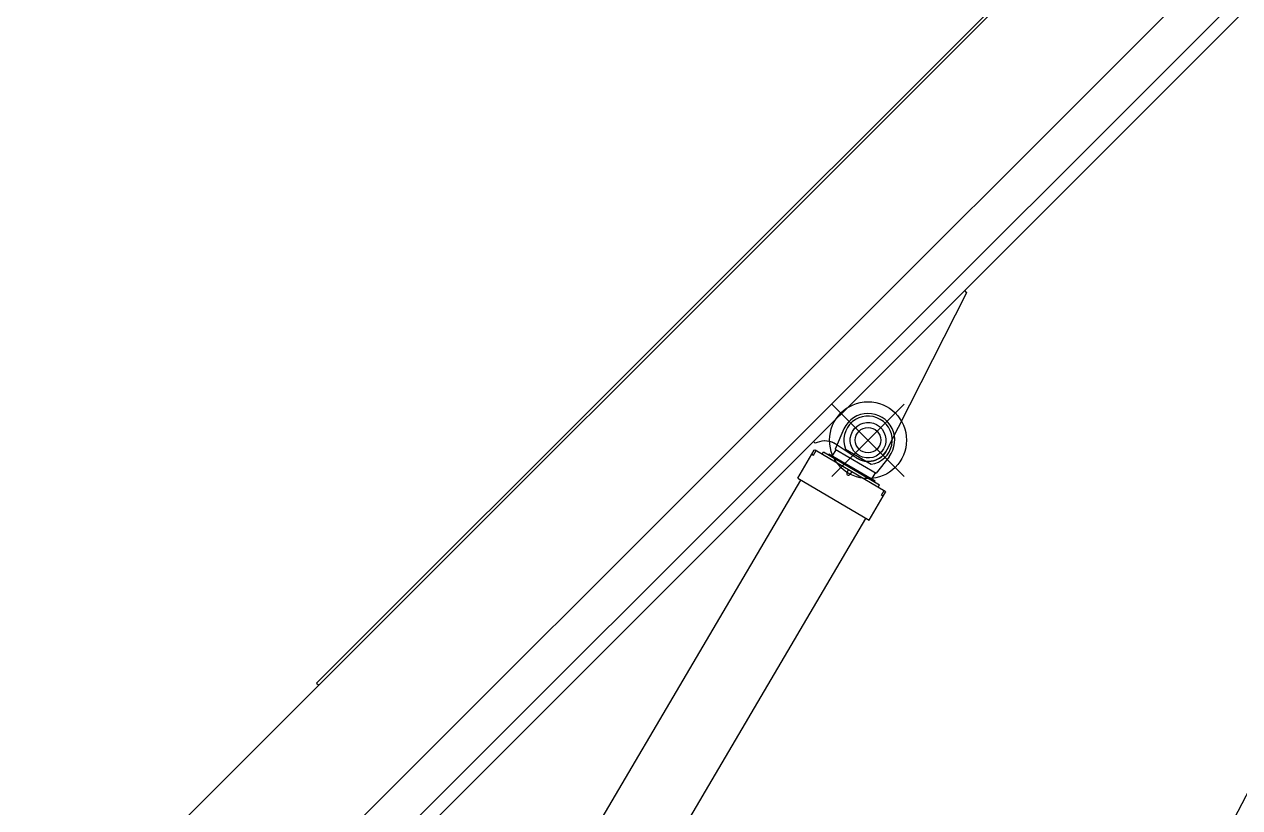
# Model space of a CAD drawing. Header units: millimetres. Extents: x -2078669 to -1085629, y -5987148 to 310365.
# Drawn here: x -1642424 to -1618545, y -1533994 to -1518595 of the extents above; entities that cross this region are included whole.
import ezdxf

# ---------------------------------------------------------------- set-up
doc = ezdxf.new("R2010")
doc.units = ezdxf.units.MM
doc.header["$LTSCALE"] = 500
doc.header["$PDSIZE"] = 300
for name, color, linetype, lineweight in [('D-BYP-STR8', 5, 'Continuous', 25), ('D-BYP-STRB', 5, 'Continuous', 25), ('◆ワイプアウト', 4, 'Continuous', 13)]:
    doc.layers.add(name, color=color, linetype=linetype, lineweight=lineweight)
doc.styles.add('MS ゴシック', font='MS Gothic.ttf')
doc.dimstyles.new('DIM-500-F', dxfattribs={"dimscale": 500, "dimtxt": 3.5, "dimasz": 2.5, "dimexe": 0, "dimexo": 2, "dimgap": 0.8, "dimtad": 1, "dimdec": 0, "dimzin": 0, "dimdsep": 46, "dimtxsty": 'MS ゴシック', "dimblk": 'OPEN', "dimcen": 0.1, "dimclrd": 256, "dimclre": 256, "dimclrt": 256, "dimaunit": 1, "dimadec": 4, "dimazin": 0, "dimtfac": 1, "dimtdec": 0, "dimtmove": 2, "dimatfit": 3, "dimldrblk": 'OPEN', "dimfxl": 1, "dimtolj": 1, "dimtzin": 0, "dimlwd": -1, "dimlwe": -1, "dimarcsym": 2})

# ---------------------------------------------------------------- blocks, each defined once
blk = doc.blocks.new('A$Cbc34e4a9')
at = {"layer": 'D-BYP-STRB'}
for p, q in [((6788.4, 9393), (692.4, 3297)), ((6779.9, 9401.4), (1460.3, 4081.9)), ((7313.2, 9227.4), (1059.1, 2973.2)), ((7422.9, 9117.6), (1344, 3038.7)), ((7460.8, 9079.7), (1412.3, 3031.2)), ((4014, 5615.9), (3701.4, 4998.7)), ((3769.1, 5178.7), (3484.6, 4894.2)), ((3769.1, 4894.2), (3484.6, 5178.7)), ((3531.9, 5081.3), (3498.1, 5000.9)), ((3412.7, 5031.5), (3419.7, 5024.5)), ((3426.9, 5027.4), (3419.7, 5024.5)), ((3580.3, 4967.1), (3502, 5019.8)), ((3350.7, 4887.2), (3415.4, 4997.1)), ((3406.5, 4982), (3413, 4978.2)), ((3413, 4978.2), (3423.1, 4995.4)), ((3415.4, 4997.1), (3418.8, 4998)), ((3418.8, 4998), (3694.6, 4835.7)), ((3446.8, 4981.5), (3451.9, 4990.2)), ((3451.9, 4990.2), (3671.7, 4860.9)), ((3471.3, 4978.7), (3473.5, 4982.6)), ((3473.5, 4982.6), (3654.5, 4876.1)), ((3500.8, 4999.2), (3486.5, 4975)), ((3498, 5000.8), (3658.4, 4906.5)), ((3538.6, 5001.4), (3639.1, 4942.2)), ((3709.5, 4971.6), (3658.4, 4906.5)), ((3550.2, 4920.7), (3543.9, 4909.9)), ((3361.6, 4879.6), (2080.1, 2701)), ((3350.7, 4887.2), (3630.9, 4722.4)), ((3361.9, 4879.5), (3361.6, 4879.6)), ((3563.2, 4913), (3556.8, 4902.3)), ((3641.6, 4883.8), (3655.9, 4908)), ((3652.3, 4872.2), (3654.5, 4876.1)), ((3630.9, 4722.4), (3695.5, 4832.3)), ((3666.6, 4852.2), (3671.7, 4860.9)), ((3680.1, 4821), (3690.3, 4838.2)), ((3694.6, 4835.7), (3695.5, 4832.3)), ((3680.1, 4821), (3686.6, 4817.2)), ((2166, 2258.4), (3618.9, 4728.3)), ((1460.3, 4081.9), (1468.8, 4073.4))]:
    blk.add_line(p, q, dxfattribs=at)
blk.add_lwpolyline([(4005.5, 5624.4), (4014, 5615.9), (3701.4, 4998.8, -0.450816), (3580.3, 4967.2), (3502, 5019.8, 0.250856), (3426.9, 5027.4), (3419.7, 5024.5), (3412.6, 5031.6)], format="xyb", dxfattribs=at)
for radius in [151.2, 50]:
    blk.add_circle((3626.9, 5036.5), radius, dxfattribs=at)
for centre, radius, start, end in [((3626.9, 5036.5), 105, 321.8491, 154.7251), ((3626.9, 5036.5), 95, 59.5324, 201.6687), ((3626.9, 5036.5), 95, 277.3961, 59.5324), ((3626.9, 5036.5), 70, 229.5273143636495, 229.5273044017321), ((3457.4, 4953.4), 80, 54.524, 112.38), ((3626.9, 5036.5), 83.5, 236.0779, 333.138), ((3364.4, 4883.8), 5, 239.5325, 276.3742), ((3550.4, 4906.1), 7.5, 149.5321, 229.5273), ((3550.4, 4906.1), 7.5, 229.5273, 329.5326)]:
    blk.add_arc(centre, radius, start, end, dxfattribs=at)
for p in [(3626.9, 5036.5), (3626.9, 5036.4)]:
    blk.add_point(p, dxfattribs=at)
blk = doc.blocks.new('_Open')
at = {"color": 0, "linetype": 'ByBlock', "lineweight": -2}
for p, q in [((-1, 0.167), (0, 0)), ((-1, -0.167), (0, 0)), ((0, 0), (-1, 0))]:
    blk.add_line(p, q, dxfattribs=at)

msp = doc.modelspace()

# ---------------------------------------------------------------- wipeouts: each hides what was drawn before it
msp.add_wipeout([(-1650238.2, -1497587.3), (-1438401.3, -1497587.3), (-1437818.5, -1582057.4), (-1649655.4, -1582057.4)]).dxf.layer = '◆ワイプアウト'

# ---------------------------------------------------------------- next in the draw order: block references
at = {"layer": 'D-BYP-STR8', "xscale": 5, "yscale": 5, "zscale": 5}
msp.add_blockref('A$Cbc34e4a9', (-1643981.8, -1551952.3), dxfattribs=at)

# ---------------------------------------------------------------- next in the draw order: leaders
at = {"layer": 'D-BYP-STR8'}
msp.add_leader([(-1620302.3, -1537381.7), (-1611864.8, -1521149.8)], dimstyle='DIM-500-F', dxfattribs=at)

doc.saveas('drawing.dxf')
